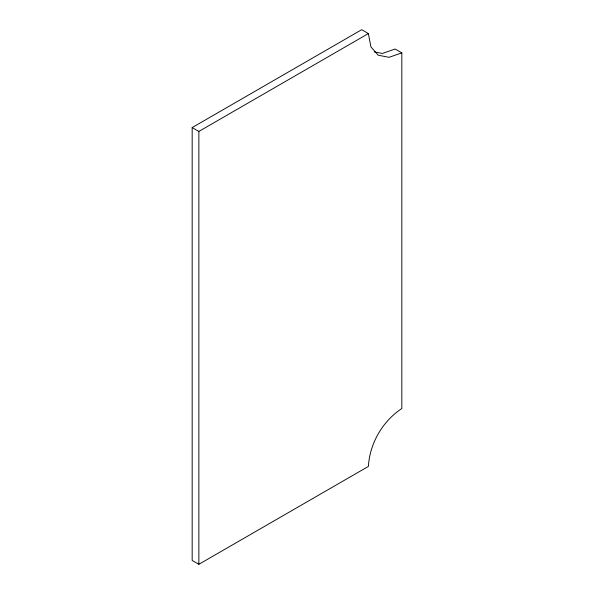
<?xml version="1.0" encoding="UTF-8"?>
<svg xmlns="http://www.w3.org/2000/svg" width="594" height="594" viewBox="0 0 594 594"><rect width="100%" height="100%" fill="white"/><g stroke="black" fill="none" stroke-linecap="round" stroke-linejoin="round"><path stroke-width="0.89" d="M192.174 127.569L361.687 29.7L368.377 33.561L370.923 46.874L378.17 55.212L389.025 57.321L401.826 52.873L401.826 408.501C382.484 421.339 369.824 443.265 368.377 466.431L198.864 564.3L192.174 560.439L192.174 127.569L198.864 131.43L368.377 33.561M374.198 51.878L382.336 53.46L395.136 49.012L401.826 52.873M198.864 131.43L198.864 564.3"/></g></svg>
